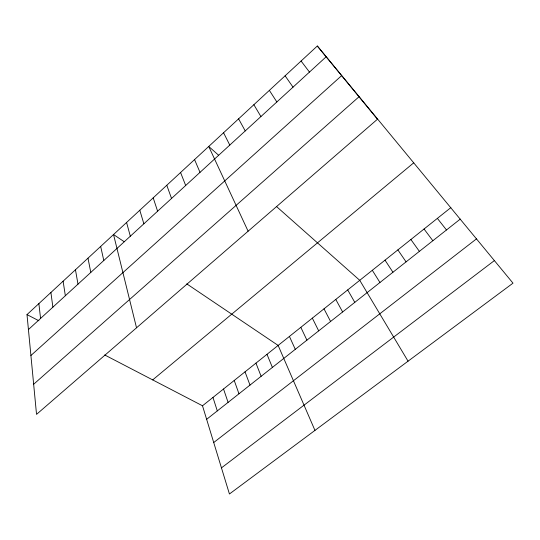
<?xml version="1.0" encoding="UTF-8"?>
<svg xmlns="http://www.w3.org/2000/svg" width="540" height="540" viewBox="0 0 540 540"><rect width="100%" height="100%" fill="white"/><g stroke="black" fill="none" stroke-linecap="round" stroke-linejoin="round"><path stroke-width="0.81" d="M317.318 46.008L377.46 119.232L36.531 414.369L27 314.597L317.318 46.008L513 283.156L229.433 493.992L202.5 405.776L104.693 354.962M28.431 329.562L326.167 56.781M30.908 355.502L341.638 75.627M33.656 384.251L359.012 96.775M152.692 379.897L413.788 162.763M202.5 405.776L450.86 207.617M206.638 419.317L460.289 219.078M213.719 442.523L476.537 238.829M221.454 467.87L494.417 260.57M27 314.597L38.934 320.794M124.261 241.758L113.535 234.536L136.525 327.8M186.779 283.878L278.141 345.425L314.962 430.4M218.66 155.27L208.73 146.468L248.11 231.208M276.379 206.422L359.748 280.314L408.058 361.179M437.373 218.376L446.486 229.979M301.084 61.027L309.467 72.083M424.049 229.007L432.857 240.739M410.886 239.517L419.391 251.37M285.107 75.809L293.031 87.142M397.872 249.892L406.08 261.873M385.013 260.152L392.938 272.248M269.365 90.369L276.851 101.966M372.31 270.29L379.951 282.501M253.868 104.713L260.921 116.559M347.699 289.926L354.8 302.36M238.599 118.834L245.234 130.93M335.786 299.437L342.623 311.965M324 308.833L330.588 321.469M223.553 132.752L229.784 145.085M312.343 318.134L318.688 330.865M300.821 327.328L306.923 340.153M289.42 336.427L295.279 349.339M194.555 159.584L200.016 172.355M266.983 354.328L272.39 367.409M255.947 363.13L261.131 376.299M180.576 172.517L185.679 185.497M245.032 371.844L249.993 385.088M166.793 185.267L171.538 198.45M234.225 380.457L238.977 393.788M223.54 388.989L228.083 402.388M153.198 197.843L157.606 211.214M212.963 397.427L217.303 410.9M139.799 210.242L143.869 223.803M126.576 222.473L130.322 236.21M100.669 246.436L103.795 260.516M87.98 258.181L90.801 272.416M75.458 269.764L77.99 284.162M63.106 281.192L65.347 295.745M50.909 292.478L52.873 307.166M38.88 303.608L40.568 318.438"/></g></svg>
